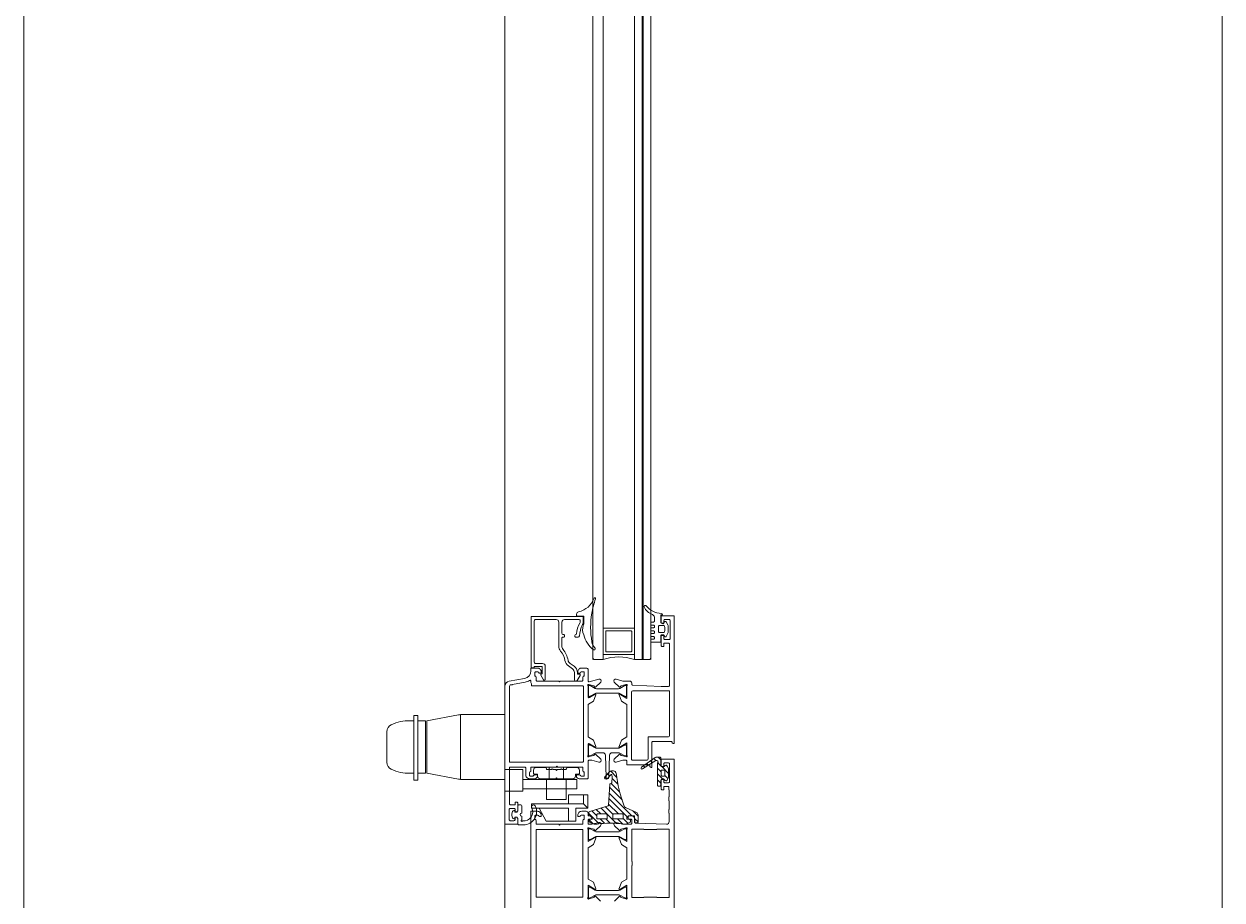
# Model space of a CAD drawing. Extents: x -9058 to 11890, y 0 to 4205.
# Drawn here: x 9831.06 to 9877.06, y 2844.47 to 2878.1 of the extents above; entities that cross this region are included whole.
import ezdxf

# ---------------------------------------------------------------- set-up
doc = ezdxf.new("R2010")
doc.units = 0
doc.header["$MEASUREMENT"] = 0
doc.layers.add('M-TEFRIS2-015', color=129, linetype='Continuous', lineweight=9)

msp = doc.modelspace()

# ---------------------------------------------------------------- hatches: boundary and pattern name
at = {"layer": 'M-TEFRIS2-015'}
h = msp.add_hatch(dxfattribs=at)
h.set_pattern_fill('ANSI31', color=256, scale=0.05, angle=450, style=0)
h.set_pattern_definition([(135, (9986.88756, 3030.53771), (0.1122532, 0.1122532), [])])
edge = h.paths.add_edge_path(flags=16)
edge.add_arc((9855.545, 2849.253), 0.025, 180, 270)
edge.add_line((9855.545, 2849.228), (9855.645, 2849.228))
edge.add_arc((9855.645, 2849.253), 0.025, 270, 360)
edge.add_line((9855.67, 2849.253), (9855.67, 2849.433))
edge.add_arc((9855.645, 2849.433), 0.025, 360, 450)
edge.add_line((9855.645, 2849.458), (9855.545, 2849.458))
edge.add_arc((9855.545, 2849.433), 0.025, 90, 180)
edge.add_line((9855.52, 2849.433), (9855.52, 2849.253))
edge = h.paths.add_edge_path()
edge.add_arc((9855.55, 2849.058), 0.035, 90, 180, ccw=False)
edge.add_line((9855.55, 2849.093), (9855.63, 2849.093))
edge.add_arc((9855.63, 2849.078), 0.015, 47.8308, 90, ccw=False)
edge.add_line((9855.64, 2849.09), (9855.682, 2849.049))
edge.add_arc((9855.71, 2849.078), 0.04, 226.3869, 332.9563)
edge.add_line((9855.745, 2849.06), (9855.791, 2849.149))
edge.add_arc((9855.635, 2849.228), 0.175, 332.9563, 360)
edge.add_line((9855.81, 2849.228), (9855.81, 2849.458))
edge.add_arc((9855.635, 2849.458), 0.175, 360, 387.0437)
edge.add_line((9855.791, 2849.538), (9855.745, 2849.627))
edge.add_arc((9855.71, 2849.608), 0.04, 387.0437, 493.6131)
edge.add_line((9855.682, 2849.637), (9855.64, 2849.597))
edge.add_arc((9855.63, 2849.608), 0.015, 270, 312.1692, ccw=False)
edge.add_line((9855.63, 2849.593), (9855.55, 2849.593))
edge.add_arc((9855.55, 2849.628), 0.035, 180, 270, ccw=False)
edge.add_line((9855.515, 2849.628), (9855.515, 2849.908))
edge.add_arc((9855.475, 2849.908), 0.04, 360, 450)
edge.add_line((9855.475, 2849.948), (9855.33, 2849.948))
edge.add_arc((9855.33, 2849.898), 0.05, 450, 490.0348)
edge.add_line((9855.298, 2849.937), (9854.764, 2849.564))
edge.add_arc((9854.79, 2849.533), 0.04, 130.0348, 303.0043)
edge.add_line((9854.812, 2849.5), (9855.317, 2849.818))
edge.add_arc((9855.349, 2849.768), 0.06, -56.1456, 123.0043, ccw=False)
edge.add_line((9855.383, 2849.718), (9855.383, 2848.878))
edge.add_arc((9855.423, 2848.878), 0.04, 180, 270)
edge.add_line((9855.423, 2848.838), (9855.475, 2848.838))
edge.add_arc((9855.475, 2848.878), 0.04, 270, 360)
edge.add_line((9855.515, 2848.878), (9855.515, 2849.058))
h = msp.add_hatch(dxfattribs=at)
h.set_pattern_fill('ANSI31', color=256, scale=0.05, style=0)
h.set_pattern_definition([(135, (9604.3736, 2848.07788), (-0.1122532, -0.1122532), [])])
h.paths.add_polyline_path([(9853.362, 2849.202), (9853.543, 2849.39, -0.203536), (9853.615, 2849.421), (9853.695, 2849.421, -0.380587), (9853.795, 2849.332, 0.061836), (9854.102, 2848.075, 0.189764), (9854.151, 2848.021), (9854.579, 2847.83, -0.285747), (9854.635, 2847.741), (9854.635, 2847.451, -0.414214), (9854.615, 2847.431), (9854.525, 2847.431, -0.414214), (9854.505, 2847.451), (9854.505, 2847.666, 0.414214), (9854.47, 2847.701), (9854.28, 2847.701, 0.414214), (9854.255, 2847.676), (9854.255, 2847.596, 0.414214), (9854.28, 2847.571), (9854.315, 2847.571, -0.414214), (9854.345, 2847.541), (9854.345, 2847.474, -0.296563), (9854.333, 2847.456), (9854.198, 2847.396, -0.104779), (9854.125, 2847.381), (9854.045, 2847.381, 0.081633), (9853.065, 2847.381), (9852.985, 2847.381, -0.104779), (9852.912, 2847.396), (9852.777, 2847.456, -0.296563), (9852.765, 2847.474), (9852.765, 2847.541, -0.414214), (9852.795, 2847.571), (9852.83, 2847.571, 0.414214), (9852.855, 2847.596), (9852.855, 2847.676, 0.414214), (9852.83, 2847.701), (9852.77, 2847.701, -0.414214), (9852.745, 2847.726), (9852.745, 2847.821, -0.328426), (9852.78, 2847.868), (9853.483, 2848.087, 0.309555), (9853.5, 2848.109), (9853.555, 2848.912, -0.394287), (9853.575, 2848.931, 0.364538), (9853.624, 2848.972, 0.068684), (9853.635, 2849.273, 0.950368), (9853.595, 2849.271, -0.000002), (9853.595, 2849.271), (9853.448, 2849.119, -0.999219)])
h.paths.add_polyline_path([(9853.695, 2847.771), (9854.035, 2847.771, -0.414214), (9854.065, 2847.741), (9854.065, 2847.611, -0.414214), (9854.035, 2847.581), (9853.695, 2847.581, -0.414214), (9853.665, 2847.611), (9853.665, 2847.741, -0.414214)], flags=16)
h.paths.add_polyline_path([(9853.445, 2847.741), (9853.445, 2847.611, -0.414214), (9853.415, 2847.581), (9853.075, 2847.581, -0.414214), (9853.045, 2847.611), (9853.045, 2847.741, -0.414214), (9853.075, 2847.771), (9853.415, 2847.771, -0.414214)], flags=16)

# ---------------------------------------------------------------- linework, layer by layer
for p, q in [((9852.894, 2853.698), (9852.894, 2899.068)), ((9853.294, 2853.698), (9853.294, 2899.068)), ((9854.494, 2853.698), (9854.494, 2899.068)), ((9854.794, 2853.698), (9854.794, 2899.068)), ((9854.832, 2853.698), (9854.832, 2899.068)), ((9855.132, 2853.698), (9855.132, 2899.068)), ((9852.894, 2856.473), (9852.894, 2854.204)), ((9852.894, 2856.473), (9852.894, 2853.748)), ((9853.294, 2856.473), (9853.294, 2853.698)), ((9854.494, 2856.473), (9854.494, 2853.698)), ((9854.794, 2856.473), (9854.794, 2853.698)), ((9854.832, 2856.473), (9854.832, 2853.698)), ((9855.132, 2856.473), (9855.132, 2853.748)), ((9854.494, 2854.898), (9853.294, 2854.898)), ((9854.494, 2853.898), (9853.294, 2853.898)), ((9852.944, 2853.698), (9852.894, 2853.748)), ((9853.294, 2853.698), (9852.944, 2853.698)), ((9855.082, 2853.698), (9854.494, 2853.698)), ((9855.082, 2853.698), (9855.132, 2853.748)), ((9846.027, 2851.548), (9846.027, 2849.071)), ((9846.027, 2851.548, 0), (9846.027, 2849.071, 0)), ((9846.177, 2849.071), (9846.177, 2851.548)), ((9846.177, 2849.071, 0), (9846.177, 2851.548, 0)), ((9846.521, 2851.341), (9847.737, 2851.575)), ((9847.821, 2849.096), (9847.821, 2851.587)), ((9847.907, 2851.591), (9849.521, 2851.591)), ((9846.027, 2851.341), (9845.884, 2851.341)), ((9846.027, 2851.341, 0), (9845.884, 2851.341, 0)), ((9846.473, 2851.341), (9846.177, 2851.341)), ((9846.473, 2851.341, 0), (9846.177, 2851.341, 0)), ((9846.473, 2851.341), (9846.473, 2849.341)), ((9846.473, 2851.341, 0), (9846.473, 2849.341, 0)), ((9846.521, 2851.341), (9846.521, 2849.341)), ((9844.996, 2850.927, 0), (9844.996, 2849.755, 0)), ((9846.027, 2849.341), (9845.884, 2849.341)), ((9846.027, 2849.341, 0), (9845.884, 2849.341, 0)), ((9846.473, 2849.341), (9846.177, 2849.341)), ((9846.473, 2849.341, 0), (9846.177, 2849.341, 0)), ((9846.521, 2849.341), (9847.737, 2849.108)), ((9849.521, 2849.091), (9847.907, 2849.091)), ((9852.706, 2848.5), (9851.965, 2848.5)), ((9851.965, 2848.5), (9851.965, 2848.154)), ((9852.546, 2848.5), (9852.546, 2848.154)), ((9852.706, 2848.154), (9852.706, 2848.5)), ((9850.55, 2848.154), (9850.55, 2847.991)), ((9850.55, 2848.154), (9852.546, 2848.154)), ((9851.97, 2847.991), (9850.55, 2847.991)), ((9851.111, 2847.491), (9850.841, 2847.991)), ((9851.97, 2847.991), (9851.97, 2847.491)), ((9852.706, 2847.991), (9852.242, 2847.991)), ((9852.242, 2847.991), (9852.242, 2847.491)), ((9852.546, 2848.154), (9852.706, 2847.991)), ((9852.706, 2847.991), (9852.706, 2848.154)), ((9852.071, 2847.491), (9851.111, 2847.491)), ((9852.242, 2847.491), (9852.071, 2847.491))]:
    msp.add_line(p, q, dxfattribs=at)
for points in [[(9877.058, 2775.873), (9877.058, 2915.873)], [(9833.058, 2777.873), (9831.058, 2777.873), (9831.058, 2913.873), (9833.058, 2913.873)], [(9849.522, 2902.696), (9849.523, 2783.938)], [(9850.217, 2848.741), (9852.283, 2848.741), (9852.283, 2849.091), (9850.217, 2849.091)]]:
    msp.add_lwpolyline(points, dxfattribs=at)
for points in [[(9852.523, 2855.368), (9852.303, 2855.368, -0.414214), (9852.273, 2855.398), (9852.273, 2855.436, -0.356389), (9852.353, 2855.534, 0.262181), (9852.947, 2856.048, -0.316752), (9852.975, 2856.068, -0.499585), (9853.004, 2856.03, 0.048291), (9852.862, 2855.475, 0.086497), (9852.865, 2854.376, 0.16681), (9852.977, 2854.148, -0.169383), (9852.991, 2854.127), (9852.993, 2854.114, -0.513067), (9852.927, 2854.067, -0.159858), (9852.548, 2854.642, -0.178819), (9852.53, 2855.008), (9852.54, 2855.028, 0.13005), (9852.553, 2855.077), (9852.553, 2855.338, 0.414214)], [(9851.743, 2854.555), (9851.783, 2854.555, 0.414214), (9851.813, 2854.585), (9851.813, 2854.625, 0.414214), (9851.783, 2854.655), (9851.763, 2854.655, -0.414214), (9851.713, 2854.705), (9851.713, 2855.135, -0.414214), (9851.813, 2855.235), (9852.362, 2855.235, -0.414214), (9852.412, 2855.185), (9852.412, 2855.133, -0.127567), (9852.403, 2855.099, 0.09888), (9852.269, 2854.682, -0.367727), (9852.241, 2854.655, 0.399482), (9852.213, 2854.625), (9852.213, 2854.585, 0.414214), (9852.243, 2854.555), (9852.333, 2854.555, 0.400329), (9852.383, 2854.603, -0.114933), (9852.507, 2855.039, 0.127017), (9852.532, 2855.136), (9852.532, 2855.325, 0.414214), (9852.502, 2855.355), (9850.562, 2855.355, 0.414214), (9850.532, 2855.325), (9850.532, 2853.405, 0.414214), (9850.562, 2853.375), (9850.622, 2853.375, 0.414214), (9850.652, 2853.405), (9850.652, 2853.425), (9850.952, 2853.425), (9850.952, 2853.155), (9850.917, 2853.135, 0.414214), (9850.906, 2853.094), (9851.005, 2852.923, 0.767327), (9851.072, 2852.941), (9851.072, 2853.445, 0.414214), (9850.972, 2853.545), (9850.702, 2853.545, -0.414214), (9850.652, 2853.595), (9850.652, 2855.185, -0.414214), (9850.702, 2855.235), (9851.493, 2855.235, -0.414214), (9851.593, 2855.135), (9851.593, 2854.221, 0.172094), (9851.664, 2854.02, -0.126051), (9851.83, 2853.659, 0.197455), (9851.961, 2853.454), (9852.116, 2853.346, -0.244698), (9852.192, 2853.199), (9852.192, 2852.92, 0.767327), (9852.294, 2852.892), (9852.408, 2853.09, 0.57735), (9852.382, 2853.135), (9852.312, 2853.135), (9852.312, 2853.199, 0.244698), (9852.184, 2853.445), (9852.03, 2853.547, -0.197455), (9851.948, 2853.675, 0.126051), (9851.757, 2854.09, -0.178336), (9851.713, 2854.221), (9851.713, 2854.525, -0.414214)], [(9854.364, 2853.998, 0.414214), (9854.394, 2854.028), (9854.394, 2854.768, 0.414214), (9854.364, 2854.798), (9853.424, 2854.798, 0.414214), (9853.394, 2854.768), (9853.394, 2854.028, 0.414214), (9853.424, 2853.998)], [(9855.656, 2854.975, 0.359904), (9855.627, 2855), (9855.451, 2855, 0.414214), (9855.421, 2854.97), (9855.421, 2854.77, 0.414214), (9855.451, 2854.74), (9855.627, 2854.74, 0.359904), (9855.656, 2854.764, 0.094739)], [(9852.521, 2853.024, -0.365977), (9852.546, 2853.054, 0.365977), (9852.571, 2853.083), (9852.571, 2853.193, 0.414214), (9852.541, 2853.223), (9852.451, 2853.223, 0.365977), (9852.422, 2853.198, -0.366034), (9852.392, 2853.173), (9852.331, 2853.173, -0.414214), (9852.321, 2853.183), (9852.321, 2853.223, -0.414214), (9852.471, 2853.373), (9852.641, 2853.373, -0.414214), (9852.721, 2853.293), (9852.721, 2852.873, 0.493043), (9852.759, 2852.844), (9853.127, 2852.943, -0.700084), (9853.203, 2852.835), (9853.19, 2852.817), (9853.017, 2852.646, -0.607471), (9852.957, 2852.662, 0.283637), (9852.936, 2852.685), (9852.752, 2852.734, 1.229391), (9852.721, 2852.684), (9852.721, 2852.263, 0.585524), (9852.767, 2852.237), (9852.986, 2852.371, -0.713664), (9853.015, 2852.347), (9852.921, 2852.097), (9852.736, 2851.984, 0.261412), (9852.721, 2851.958), (9852.721, 2850.747, 0.261412), (9852.736, 2850.721), (9852.921, 2850.608), (9853.015, 2850.358, -0.713664), (9852.986, 2850.334), (9852.767, 2850.468, 0.585524), (9852.721, 2850.442), (9852.721, 2850.021, 1.229391), (9852.752, 2849.971), (9852.936, 2850.02, 0.283637), (9852.957, 2850.043, -0.607471), (9853.017, 2850.059), (9853.19, 2849.888), (9853.203, 2849.87, -0.700084), (9853.127, 2849.762), (9852.867, 2849.832), (9852.751, 2849.832, 0.414214), (9852.721, 2849.802), (9852.721, 2849.153, -0.414214), (9852.691, 2849.123), (9852.371, 2849.123, -0.414222), (9852.271, 2849.223), (9852.271, 2849.263, -0.414214), (9852.281, 2849.273), (9852.392, 2849.273, -0.366034), (9852.422, 2849.248, 0.365977), (9852.451, 2849.223), (9852.541, 2849.223, 0.414214), (9852.571, 2849.253), (9852.571, 2849.363, 0.365977), (9852.546, 2849.393, -0.365977), (9852.521, 2849.422), (9852.521, 2849.543, 0.414214), (9852.491, 2849.573), (9851.551, 2849.573), (9851.521, 2849.603), (9851.491, 2849.573), (9850.551, 2849.573, 0.414214), (9850.521, 2849.543), (9850.521, 2849.422, -0.365977), (9850.496, 2849.393, 0.365977), (9850.471, 2849.363), (9850.471, 2849.253, 0.414214), (9850.501, 2849.223), (9850.591, 2849.223, 0.365977), (9850.621, 2849.248, -0.366034), (9850.651, 2849.273), (9850.761, 2849.273, -0.414214), (9850.771, 2849.263), (9850.771, 2849.223, -0.414214), (9850.671, 2849.123), (9850.471, 2849.123, -0.414214), (9850.321, 2849.273), (9850.321, 2849.543, 0.414214), (9850.291, 2849.573), (9849.731, 2849.573, 0.414214), (9849.701, 2849.543), (9849.701, 2848.153, 0.414214), (9849.731, 2848.123), (9849.891, 2848.123, 0.414214), (9849.921, 2848.153), (9849.921, 2848.223), (9849.971, 2848.223, -0.414214), (9850.021, 2848.173), (9850.021, 2847.918, -0.414214), (9849.951, 2847.848), (9849.931, 2847.848, -0.414214), (9849.921, 2847.858), (9849.921, 2847.933, 0.414214), (9849.871, 2847.983), (9849.731, 2847.983, 0.414214), (9849.681, 2847.933), (9849.681, 2847.563, 0.414214), (9849.731, 2847.513), (9849.871, 2847.513, 0.414214), (9849.921, 2847.563), (9849.921, 2847.638, -0.414214), (9849.931, 2847.648), (9849.951, 2847.648, -0.414214), (9850.021, 2847.578), (9850.021, 2847.403, -0.414214), (9849.991, 2847.373), (9849.551, 2847.373, -0.414214), (9849.521, 2847.403), (9849.521, 2852.673, -0.363975), (9849.687, 2852.87), (9850.273, 2852.974, 0.36397), (9850.521, 2853.269), (9850.521, 2853.343, -0.414214), (9850.551, 2853.373), (9850.771, 2853.373, -0.414214), (9850.921, 2853.223), (9850.921, 2853.183, -0.414214), (9850.911, 2853.173), (9850.851, 2853.173, -0.366034), (9850.821, 2853.198, 0.365977), (9850.791, 2853.223), (9850.701, 2853.223, 0.414214), (9850.671, 2853.193), (9850.671, 2853.083, 0.365977), (9850.696, 2853.054, -0.365977), (9850.721, 2853.024), (9850.721, 2852.903, 0.414214), (9850.751, 2852.873), (9851.591, 2852.873), (9851.621, 2852.843), (9851.651, 2852.873), (9852.491, 2852.873, 0.414214), (9852.521, 2852.903)], [(9849.701, 2852.672, -0.207097), (9849.723, 2852.723), (9849.821, 2852.723), (9849.821, 2852.742), (9850.299, 2852.826, 0.106114), (9850.474, 2852.897, -0.602221), (9850.521, 2852.872), (9850.521, 2852.823, 0.162278), (9850.541, 2852.763), (9850.541, 2852.723, 0.414214), (9850.571, 2852.693), (9852.491, 2852.693, -0.414214), (9852.541, 2852.643), (9852.541, 2849.803, -0.414214), (9852.491, 2849.753), (9849.701, 2849.753)], [(9853.936, 2852.593), (9854.122, 2852.7, -0.131652), (9854.137, 2852.705), (9854.163, 2852.705, -0.414214), (9854.193, 2852.675), (9854.193, 2852.315, -0.414214), (9854.163, 2852.285), (9854.137, 2852.285, -0.131652), (9854.122, 2852.289), (9853.936, 2852.396, 0.131652), (9853.886, 2852.41), (9853.04, 2852.41, 0.131652), (9852.99, 2852.396), (9852.803, 2852.289, -0.131652), (9852.788, 2852.285), (9852.763, 2852.285, -0.414214), (9852.733, 2852.315), (9852.733, 2852.675, -0.414214), (9852.763, 2852.705), (9852.788, 2852.705, -0.131652), (9852.803, 2852.7), (9852.99, 2852.593, 0.131652), (9853.04, 2852.58), (9853.886, 2852.58, 0.131652)], [(9855.021, 2850.723), (9855.021, 2849.883, -0.414214), (9854.971, 2849.833), (9854.431, 2849.833, -0.414214), (9854.381, 2849.883), (9854.381, 2852.443, -0.414214), (9854.431, 2852.493), (9855.841, 2852.493), (9855.841, 2850.783, -0.414214), (9855.791, 2850.733), (9855.031, 2850.733, 0.414214)], [(9853.38, 2850.027, 0.403142), (9853.28, 2850.123), (9853.04, 2850.123, 0.131652), (9852.99, 2850.11), (9852.803, 2850.002, -0.131652), (9852.788, 2849.998), (9852.763, 2849.998, -0.414214), (9852.733, 2850.028), (9852.733, 2850.388, -0.414214), (9852.763, 2850.418), (9852.788, 2850.418, -0.131652), (9852.803, 2850.414), (9852.99, 2850.307, 0.131652), (9853.04, 2850.293), (9853.886, 2850.293, 0.131652), (9853.936, 2850.307), (9854.122, 2850.414, -0.131652), (9854.137, 2850.418), (9854.163, 2850.418, -0.414214), (9854.193, 2850.388), (9854.193, 2850.028, -0.414214), (9854.163, 2849.998), (9854.137, 2849.998, -0.131652), (9854.122, 2850.002), (9853.936, 2850.11, 0.131652), (9853.886, 2850.123), (9853.645, 2850.123, 0.403142), (9853.545, 2850.027), (9853.513, 2849.171, -0.962756), (9853.413, 2849.171)], [(9855.515, 2849.058, -0.414214), (9855.55, 2849.093), (9855.63, 2849.093, -0.186103), (9855.64, 2849.09), (9855.682, 2849.049, 0.501687), (9855.745, 2849.06), (9855.791, 2849.149, 0.118551), (9855.81, 2849.228), (9855.81, 2849.458, 0.118551), (9855.791, 2849.538), (9855.745, 2849.627, 0.501687), (9855.682, 2849.637), (9855.64, 2849.597, -0.186103), (9855.63, 2849.593), (9855.55, 2849.593, -0.414214), (9855.515, 2849.628), (9855.515, 2849.908, 0.414214), (9855.475, 2849.948), (9855.33, 2849.948, 0.176484), (9855.298, 2849.937), (9854.764, 2849.564, 0.940455), (9854.812, 2849.5), (9855.317, 2849.818, -0.992608), (9855.383, 2849.718), (9855.383, 2848.878, 0.414214), (9855.423, 2848.838), (9855.475, 2848.838, 0.414214), (9855.515, 2848.878)], [(9851.474, 2849.472), (9851.374, 2849.472, 1), (9851.314, 2849.472), (9851.251, 2849.472), (9851.234, 2849.502), (9851.217, 2849.472), (9851.154, 2849.472, -0.414214), (9851.124, 2849.502, 0.414214), (9851.074, 2849.552), (9850.724, 2849.552, 0.414214), (9850.624, 2849.452), (9850.624, 2849.332, 0.414214), (9850.654, 2849.302), (9850.744, 2849.302, -0.414214), (9850.774, 2849.272), (9850.774, 2849.222, 0.414214), (9850.874, 2849.122), (9850.924, 2849.122), (9851.474, 2849.122), (9851.504, 2849.152), (9851.534, 2849.122), (9852.084, 2849.122), (9852.134, 2849.122, 0.414214), (9852.234, 2849.222), (9852.234, 2849.272, -0.414214), (9852.264, 2849.302), (9852.354, 2849.302, 0.414214), (9852.384, 2849.332), (9852.384, 2849.452, 0.414214), (9852.284, 2849.552), (9851.934, 2849.552, 0.414214), (9851.884, 2849.502, -0.414214), (9851.854, 2849.472), (9851.724, 2849.472, 1), (9851.664, 2849.472), (9851.534, 2849.472), (9851.504, 2849.442)], [(9855.52, 2849.253, 0.414214), (9855.545, 2849.228), (9855.645, 2849.228, 0.414214), (9855.67, 2849.253), (9855.67, 2849.433, 0.414214), (9855.645, 2849.458), (9855.545, 2849.458, 0.414214), (9855.52, 2849.433)], [(9849.901, 2847.59), (9849.901, 2847.65), (9849.981, 2847.65, -0.236068), (9850.021, 2847.57), (9850.021, 2847.405, 0.414214), (9850.071, 2847.355), (9850.243, 2847.355, 0.557109), (9850.69, 2848.078, 0.284432), (9850.623, 2848.12, 0.557109), (9850.556, 2848.011, -0.59685), (9850.201, 2847.508, -2.161979), (9850.171, 2847.542), (9850.171, 2847.685, -1), (9850.171, 2847.805), (9850.171, 2848.07, 0.414214), (9850.121, 2848.12), (9850.071, 2848.12, 0.414214), (9850.021, 2848.07), (9850.021, 2847.92, -0.236068), (9849.981, 2847.84), (9849.901, 2847.84), (9849.901, 2847.9), (9849.867, 2847.9, 0.323522), (9849.82, 2847.865), (9849.789, 2847.772, 0.019238), (9849.787, 2847.765), (9849.787, 2847.725, 0.019238), (9849.789, 2847.717), (9849.82, 2847.624, 0.323522), (9849.867, 2847.59)], [(9853.077, 2847.771, 0.414214), (9853.047, 2847.741), (9853.047, 2847.611, 0.414214), (9853.077, 2847.581), (9853.417, 2847.581, 0.414214), (9853.447, 2847.611), (9853.447, 2847.741, 0.414214), (9853.417, 2847.771)], [(9853.697, 2847.771, 0.414214), (9853.667, 2847.741), (9853.667, 2847.611, 0.414214), (9853.697, 2847.581), (9854.037, 2847.581, 0.414214), (9854.067, 2847.611), (9854.067, 2847.741, 0.414214), (9854.037, 2847.771)], [(9853.04, 2846.909, 0.131652), (9852.99, 2846.895), (9852.803, 2846.788, -0.131652), (9852.788, 2846.784), (9852.763, 2846.784, -0.414214), (9852.733, 2846.814), (9852.733, 2847.174, -0.414214), (9852.763, 2847.204), (9852.788, 2847.204, -0.131652), (9852.803, 2847.2), (9852.99, 2847.092, 0.131652), (9853.04, 2847.079), (9853.886, 2847.079, 0.131652), (9853.936, 2847.092), (9854.122, 2847.2, -0.131652), (9854.137, 2847.204), (9854.163, 2847.204, -0.414214), (9854.193, 2847.174), (9854.193, 2846.814, -0.414214), (9854.163, 2846.784), (9854.137, 2846.784, -0.131652), (9854.122, 2846.788), (9853.936, 2846.895, 0.131652), (9853.886, 2846.909)], [(9853.04, 2844.838, -0.131652), (9852.99, 2844.851), (9852.803, 2844.959, 0.131652), (9852.788, 2844.963), (9852.763, 2844.963, 0.414214), (9852.733, 2844.933), (9852.733, 2844.573, 0.414214), (9852.763, 2844.543), (9852.788, 2844.543, 0.131652), (9852.803, 2844.547), (9852.99, 2844.654, -0.131652), (9853.04, 2844.668), (9853.886, 2844.668, -0.131652), (9853.936, 2844.654), (9854.122, 2844.547, 0.131652), (9854.137, 2844.543), (9854.163, 2844.543, 0.414214), (9854.193, 2844.573), (9854.193, 2844.933, 0.414214), (9854.163, 2844.963), (9854.137, 2844.963, 0.131652), (9854.122, 2844.959), (9853.936, 2844.851, -0.131652), (9853.886, 2844.838)]]:
    msp.add_lwpolyline(points, format="xyb", close=True, dxfattribs=at)
for points in [[(9855.532, 2855.465, -0.220745), (9854.938, 2855.774, 0.651907), (9854.869, 2855.718, 0.176952), (9855.185, 2855.427, -0.281357), (9855.273, 2855.283), (9855.273, 2855.202), (9855.273, 2855.189), (9855.272, 2855.181), (9855.271, 2855.174), (9855.268, 2855.167), (9855.263, 2855.16), (9855.258, 2855.153), (9855.252, 2855.148), (9855.245, 2855.144), (9855.237, 2855.141), (9855.223, 2855.139), (9855.147, 2855.139), (9855.144, 2855.138), (9855.141, 2855.138), (9855.138, 2855.137), (9855.135, 2855.135), (9855.133, 2855.133), (9855.131, 2855.13), (9855.129, 2855.127), (9855.128, 2855.124), (9855.127, 2855.119), (9855.127, 2855.039), (9855.127, 2855.036), (9855.128, 2855.033), (9855.129, 2855.03), (9855.131, 2855.027), (9855.133, 2855.024), (9855.135, 2855.022), (9855.138, 2855.021), (9855.141, 2855.019), (9855.147, 2855.019), (9855.223, 2855.019), (9855.23, 2855.018), (9855.237, 2855.016), (9855.245, 2855.013), (9855.252, 2855.009), (9855.258, 2855.004), (9855.263, 2854.998), (9855.268, 2854.991), (9855.271, 2854.983), (9855.273, 2854.969), (9855.272, 2854.961), (9855.271, 2854.954), (9855.268, 2854.947), (9855.263, 2854.94), (9855.258, 2854.933), (9855.252, 2854.928), (9855.245, 2854.924), (9855.237, 2854.921), (9855.223, 2854.919), (9855.147, 2854.919), (9855.144, 2854.918), (9855.141, 2854.918), (9855.138, 2854.917), (9855.135, 2854.915), (9855.133, 2854.913), (9855.131, 2854.91), (9855.129, 2854.907), (9855.128, 2854.904), (9855.127, 2854.899), (9855.127, 2854.819), (9855.127, 2854.816), (9855.128, 2854.813), (9855.129, 2854.81), (9855.131, 2854.807), (9855.133, 2854.804), (9855.135, 2854.802), (9855.138, 2854.801), (9855.141, 2854.799), (9855.147, 2854.799), (9855.223, 2854.799), (9855.23, 2854.798), (9855.237, 2854.796), (9855.245, 2854.793), (9855.252, 2854.789), (9855.258, 2854.784), (9855.263, 2854.778), (9855.268, 2854.771), (9855.271, 2854.763), (9855.273, 2854.749), (9855.272, 2854.741), (9855.271, 2854.734), (9855.268, 2854.727), (9855.263, 2854.72), (9855.258, 2854.713), (9855.252, 2854.708), (9855.245, 2854.704), (9855.237, 2854.701), (9855.223, 2854.699), (9855.147, 2854.699), (9855.144, 2854.698), (9855.141, 2854.698), (9855.138, 2854.697), (9855.135, 2854.695), (9855.133, 2854.693), (9855.131, 2854.69), (9855.129, 2854.687), (9855.128, 2854.684), (9855.127, 2854.679), (9855.127, 2854.599), (9855.127, 2854.596), (9855.128, 2854.593), (9855.129, 2854.59), (9855.131, 2854.587), (9855.133, 2854.584), (9855.135, 2854.582), (9855.138, 2854.581), (9855.141, 2854.579), (9855.147, 2854.579), (9855.223, 2854.579), (9855.23, 2854.578), (9855.237, 2854.576), (9855.245, 2854.573), (9855.252, 2854.569), (9855.258, 2854.564), (9855.263, 2854.558), (9855.268, 2854.551), (9855.271, 2854.543), (9855.273, 2854.529), (9855.272, 2854.521), (9855.271, 2854.514), (9855.268, 2854.507), (9855.263, 2854.5), (9855.258, 2854.493), (9855.252, 2854.488), (9855.245, 2854.484), (9855.237, 2854.481), (9855.223, 2854.479), (9855.147, 2854.479), (9855.144, 2854.478), (9855.141, 2854.478), (9855.138, 2854.477), (9855.135, 2854.475), (9855.133, 2854.473), (9855.131, 2854.47), (9855.129, 2854.467), (9855.128, 2854.464), (9855.127, 2854.459), (9855.127, 2854.379), (9855.127, 2854.376), (9855.128, 2854.373), (9855.129, 2854.37), (9855.131, 2854.367), (9855.133, 2854.364), (9855.135, 2854.362), (9855.138, 2854.361), (9855.141, 2854.359), (9855.147, 2854.359), (9855.485, 2854.359, 0.414214), (9855.515, 2854.389), (9855.515, 2854.62, -0.414214), (9855.545, 2854.65), (9855.61, 2854.65, -0.291535), (9855.628, 2854.638), (9855.648, 2854.59, 0.613042), (9855.711, 2854.588), (9855.774, 2854.707, 0.127095), (9855.79, 2854.77), (9855.79, 2854.97, 0.127095), (9855.774, 2855.033), (9855.716, 2855.141, 0.585233), (9855.647, 2855.142), (9855.622, 2855.094, -0.167811), (9855.61, 2855.09), (9855.545, 2855.09, -0.414214), (9855.515, 2855.12), (9855.515, 2855.415), (9855.579, 2855.415, 0.394677), (9855.532, 2855.465)], [(9854.399, 2852.753, 0.459137), (9854.427, 2852.717), (9855.521, 2852.663), (9855.791, 2852.663, 0.414214), (9855.841, 2852.713), (9855.841, 2854.293, 0.414214), (9855.811, 2854.323), (9855.651, 2854.323, 0.414214), (9855.621, 2854.293), (9855.621, 2854.193), (9855.571, 2854.193, -0.414214), (9855.521, 2854.243), (9855.521, 2854.553, -0.414214), (9855.591, 2854.623), (9855.611, 2854.623, -0.414214), (9855.621, 2854.613), (9855.621, 2854.513, 0.414214), (9855.671, 2854.463), (9855.821, 2854.463, 0.414214), (9855.871, 2854.513), (9855.871, 2855.183, 0.414214), (9855.821, 2855.233), (9855.671, 2855.233, 0.414214), (9855.621, 2855.183), (9855.621, 2855.083, -0.414214), (9855.611, 2855.073), (9855.591, 2855.073, -0.414214), (9855.521, 2855.143), (9855.521, 2855.363, -0.414214), (9855.531, 2855.373), (9856.011, 2855.373, -0.414214), (9856.021, 2855.363), (9856.021, 2850.498, -0.535184), (9855.987, 2850.475), (9855.943, 2850.493), (9855.943, 2850.523, 0.414214), (9855.913, 2850.553), (9855.201, 2850.553, 0.414214), (9855.171, 2850.523), (9855.171, 2849.578, -0.535184), (9855.137, 2849.555), (9855.112, 2849.565, -0.302776), (9855.093, 2849.593), (9855.093, 2849.623, 0.414214), (9855.063, 2849.653), (9854.231, 2849.653, -0.414214), (9854.201, 2849.683), (9854.201, 2849.802, 0.414214), (9854.171, 2849.832), (9854.056, 2849.832), (9853.795, 2849.762, -0.700084), (9853.72, 2849.87), (9853.732, 2849.888), (9853.905, 2850.059, -0.607471), (9853.965, 2850.043, 0.283637), (9853.987, 2850.02), (9854.171, 2849.971, 1.229391), (9854.201, 2850.021), (9854.201, 2850.496), (9853.935, 2850.333, -0.859449), (9853.909, 2850.363), (9854.002, 2850.608), (9854.201, 2850.73), (9854.201, 2851.975), (9854.002, 2852.097), (9853.909, 2852.342, -0.859449), (9853.935, 2852.372), (9854.201, 2852.209), (9854.201, 2852.684, 1.229391), (9854.171, 2852.734), (9853.987, 2852.685, 0.283637), (9853.965, 2852.662, -0.607471), (9853.905, 2852.646), (9853.732, 2852.817), (9853.72, 2852.835, -0.700084), (9853.795, 2852.943), (9854.056, 2852.873), (9854.301, 2852.873, -0.474196), (9854.399, 2852.753)], [(9853.732, 2844.429), (9853.905, 2844.6, -0.607471), (9853.965, 2844.584, 0.283637), (9853.987, 2844.562), (9854.171, 2844.512, 1.229391), (9854.201, 2844.563), (9854.201, 2845.037), (9853.935, 2844.874, -0.859449), (9853.909, 2844.905), (9854.002, 2845.15), (9854.201, 2845.271), (9854.201, 2846.475), (9854.002, 2846.597), (9853.909, 2846.842, -0.859449), (9853.935, 2846.872), (9854.201, 2846.709), (9854.201, 2847.184, 1.229391), (9854.171, 2847.234), (9853.987, 2847.185, 0.283637), (9853.965, 2847.162, -0.607471), (9853.905, 2847.146), (9853.732, 2847.317), (9853.72, 2847.335, -0.700084), (9853.795, 2847.443), (9854.056, 2847.373), (9854.361, 2847.373, 0.414214), (9854.391, 2847.403), (9854.391, 2847.543, 0.414214), (9854.361, 2847.573), (9854.211, 2847.573, -0.414214), (9854.201, 2847.583), (9854.201, 2847.593, -0.414214), (9854.301, 2847.693), (9854.391, 2847.693, -0.414214), (9854.511, 2847.573), (9854.511, 2847.452, 0.403083), (9854.54, 2847.422), (9855.728, 2847.377, 0.425337), (9855.831, 2847.477), (9855.831, 2847.796), (9855.821, 2847.796), (9855.821, 2847.946), (9855.831, 2847.946), (9855.831, 2848.276), (9855.821, 2848.276), (9855.821, 2848.426), (9855.831, 2848.426), (9855.831, 2848.693), (9855.821, 2848.693), (9855.821, 2848.823), (9855.651, 2848.823, 0.414214), (9855.621, 2848.793), (9855.621, 2848.693), (9855.571, 2848.693, -0.414214), (9855.521, 2848.743), (9855.521, 2849.053, -0.414214), (9855.591, 2849.123), (9855.611, 2849.123, -0.414214), (9855.621, 2849.113), (9855.621, 2849.013, 0.414214), (9855.671, 2848.963), (9855.791, 2848.963, 0.414214), (9855.841, 2849.013), (9855.841, 2849.683, 0.414214), (9855.791, 2849.733), (9855.671, 2849.733, 0.414214), (9855.621, 2849.683), (9855.621, 2849.583, -0.414214), (9855.611, 2849.573), (9855.591, 2849.573, -0.414214), (9855.521, 2849.643), (9855.521, 2849.863, -0.414214), (9855.531, 2849.873), (9856.011, 2849.873, -0.414214), (9856.021, 2849.863), (9856.021, 2841.883, -0.414214)], [(9853.065, 2847.381, -0.081633), (9854.045, 2847.381), (9854.125, 2847.381, 0.104779), (9854.198, 2847.396), (9854.333, 2847.456, 0.296563), (9854.345, 2847.474), (9854.345, 2847.541, 0.414214), (9854.315, 2847.571), (9854.28, 2847.571, -0.414214), (9854.255, 2847.596), (9854.255, 2847.676, -0.414214), (9854.28, 2847.701), (9854.47, 2847.701, -0.414214), (9854.505, 2847.666), (9854.505, 2847.451, 0.414214), (9854.525, 2847.431), (9854.615, 2847.431, 0.414214), (9854.635, 2847.451), (9854.635, 2847.741, 0.285747), (9854.579, 2847.83), (9854.151, 2848.021, -0.189764), (9854.102, 2848.075, -0.061836), (9853.795, 2849.332, 0.380587), (9853.695, 2849.421), (9853.615, 2849.421, 0.203536), (9853.543, 2849.39), (9853.362, 2849.202, 0.999219), (9853.448, 2849.119), (9853.595, 2849.271, -0.950364), (9853.635, 2849.273, -0.068684), (9853.624, 2848.972, -0.364538), (9853.575, 2848.931, 0.394287), (9853.555, 2848.912), (9853.5, 2848.109, -0.309555), (9853.483, 2848.087), (9852.78, 2847.868, 0.328426), (9852.745, 2847.821), (9852.745, 2847.726, 0.414214), (9852.77, 2847.701), (9852.83, 2847.701, -0.414214), (9852.855, 2847.676), (9852.855, 2847.596, -0.414214), (9852.83, 2847.571), (9852.795, 2847.571, 0.414214), (9852.765, 2847.541), (9852.765, 2847.474, 0.296563), (9852.777, 2847.456), (9852.912, 2847.396, 0.104779), (9852.985, 2847.381), (9853.065, 2847.381)], [(9852.721, 2847.793, 0.414222), (9852.641, 2847.873), (9852.471, 2847.873, 0.414214), (9852.321, 2847.723), (9852.321, 2847.683, 0.414214), (9852.331, 2847.673), (9852.392, 2847.673, 0.366034), (9852.422, 2847.698, -0.365977), (9852.451, 2847.723), (9852.541, 2847.723, -0.414214), (9852.571, 2847.693), (9852.571, 2847.583, -0.365977), (9852.546, 2847.554, 0.365977), (9852.521, 2847.524), (9852.521, 2847.403, -0.414214), (9852.491, 2847.373), (9851.651, 2847.373), (9851.621, 2847.343), (9851.591, 2847.373), (9850.751, 2847.373, -0.414214), (9850.721, 2847.403), (9850.721, 2847.524, 0.365977), (9850.696, 2847.554, -0.365977), (9850.671, 2847.583), (9850.671, 2847.693, -0.414214), (9850.701, 2847.723), (9850.791, 2847.723, -0.365977), (9850.821, 2847.698, 0.366034), (9850.851, 2847.673), (9850.911, 2847.673, 0.414214), (9850.921, 2847.683), (9850.921, 2847.723, 0.414214), (9850.771, 2847.873), (9850.531, 2847.873, 0.414214), (9850.521, 2847.863), (9850.521, 2843.883, 0.414214)], [(9853.19, 2844.429), (9853.017, 2844.6, 0.607471), (9852.957, 2844.584, -0.283637), (9852.936, 2844.562), (9852.752, 2844.512, -1.229391), (9852.721, 2844.563), (9852.721, 2845.037), (9852.986, 2844.876, 0.713664), (9853.015, 2844.9), (9852.921, 2845.15), (9852.721, 2845.271), (9852.721, 2846.475), (9852.921, 2846.597), (9853.015, 2846.847, 0.713664), (9852.986, 2846.871), (9852.721, 2846.709), (9852.721, 2847.184, -1.229391), (9852.752, 2847.234), (9852.936, 2847.185, -0.283637), (9852.957, 2847.162, 0.607471), (9853.017, 2847.146), (9853.19, 2847.317), (9853.203, 2847.335, 0.700084), (9853.127, 2847.443), (9852.867, 2847.373), (9852.751, 2847.373, -0.414214), (9852.721, 2847.403), (9852.721, 2847.543, -0.414214), (9852.751, 2847.573), (9852.861, 2847.573, 0.414214), (9852.871, 2847.583), (9852.871, 2847.593, 0.414214), (9852.771, 2847.693), (9852.751, 2847.693, -0.414214), (9852.721, 2847.723), (9852.721, 2847.793)]]:
    msp.add_lwpolyline(points, format="xyb", dxfattribs=at)
at = {"layer": 'M-TEFRIS2-015', "elevation": 0}
msp.add_lwpolyline([(9846.177, 2851.548), (9846.177, 2849.071), (9846.027, 2849.071), (9846.027, 2851.548)], close=True, dxfattribs=at)
at = {"layer": 'M-TEFRIS2-015'}
for points in [[(9849.517, 2849.474), (9849.517, 2848.641), (9850.217, 2848.641), (9850.217, 2849.474)], [(9851.768, 2849.122), (9851.219, 2849.122), (9851.219, 2849.573), (9851.768, 2849.573)], [(9851.87, 2849.122), (9851.117, 2849.122), (9851.117, 2848.322), (9851.87, 2848.322)], [(9852.521, 2844.573), (9850.721, 2844.573), (9850.721, 2847.173), (9852.521, 2847.173)], [(9854.391, 2844.563), (9854.861, 2844.563), (9854.861, 2844.573), (9855.361, 2844.573), (9855.361, 2844.563), (9855.831, 2844.563), (9855.831, 2847.183), (9855.361, 2847.183), (9855.361, 2847.173), (9854.861, 2847.173), (9854.861, 2847.183), (9854.391, 2847.183), (9854.391, 2845.948), (9854.411, 2845.948), (9854.411, 2845.798), (9854.391, 2845.798)]]:
    msp.add_lwpolyline(points, close=True, dxfattribs=at)
for centre, radius, start, end in [((9853.894, 2851.948), 1.85, 71.0754, 108.9246), ((9847.907, 2850.691), 0.9, 90, 100.8855), ((9845.296, 2850.927, 0), 0.3, 116.7398, 180), ((9845.789, 2849.948, 0), 1.396, 86.0974, 116.7398), ((9845.296, 2849.755, 0), 0.3, 180, 243.2602), ((9845.789, 2850.735, 0), 1.396, 243.2602, 273.9026), ((9850.601, 2849.253), 0.03, 270, 350.4059), ((9847.907, 2849.991), 0.9, 259.1145, 270)]:
    msp.add_arc(centre, radius, start, end, dxfattribs=at)

doc.saveas('drawing.dxf')
